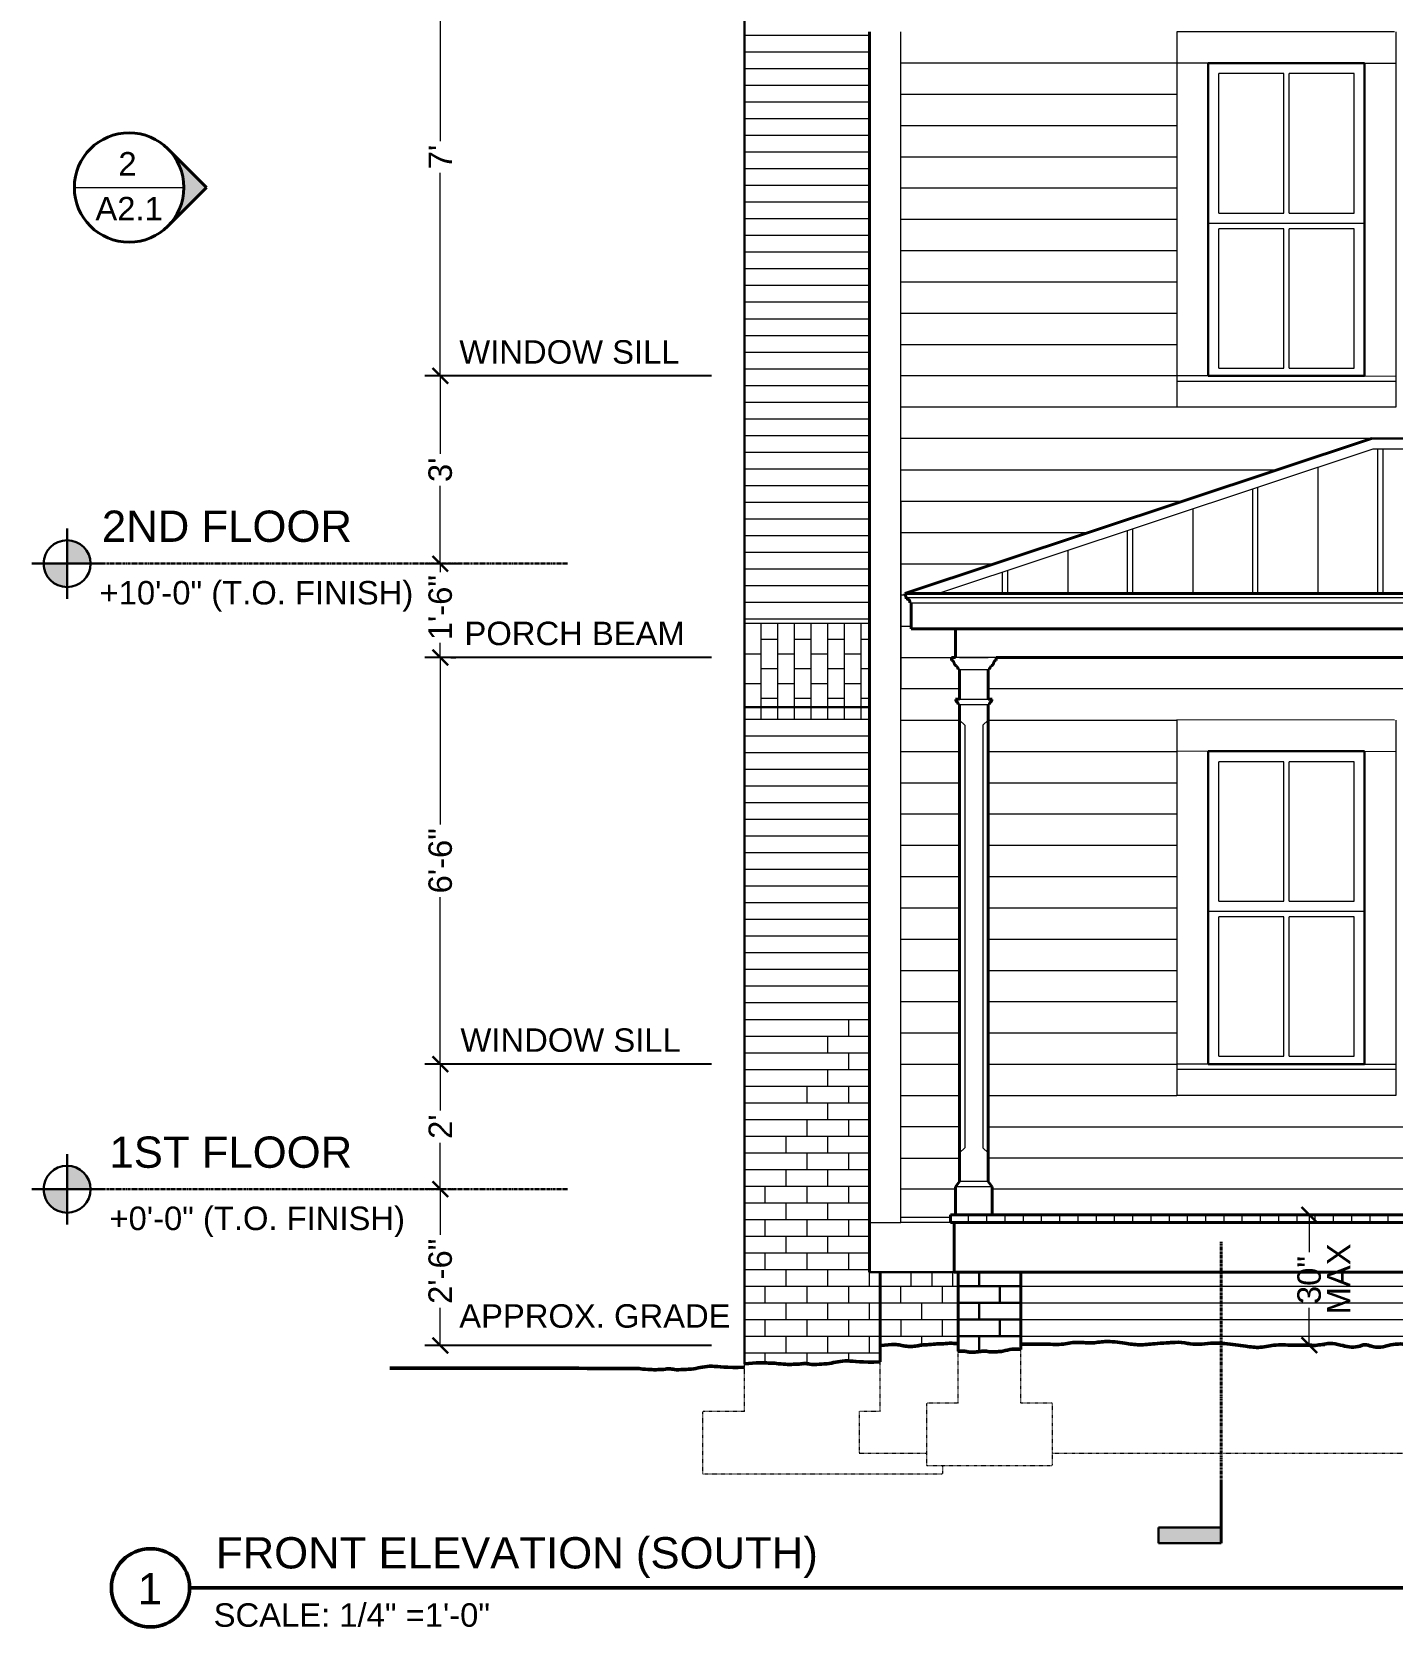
# Model space of a CAD drawing. Header units: inches. Extents: x -4969 to 16721, y 2489 to 24693.
# Drawn here: x 505.2 to 766.1, y 5338 to 5643.9 of the extents above; entities that cross this region are included whole.
import ezdxf

# ---------------------------------------------------------------- set-up
doc = ezdxf.new("R2010")
doc.units = ezdxf.units.IN
doc.header["$MEASUREMENT"] = 0
doc.linetypes.add('CENTER', pattern=[2, 1.25, -0.25, 0.25, -0.25])
doc.linetypes.add('DASHED2', pattern=[0.375, 0.25, -0.125])
doc.layers.get('0').update_dxf_attribs({"lineweight": 5})
for name, color, linetype, lineweight in [('1', 1, 'Continuous', 9), ('2', 6, 'Continuous', 20), ('3', 3, 'Continuous', 30), ('4', 2, 'Continuous', 40), ('5', 4, 'Continuous', 50), ('A-DIMSx', 7, 'Continuous', 9), ('A-LINK', 7, 'Continuous', 40), ('A-TEXTx', 7, 'Continuous', 20), ('TB-11x17', 7, 'Continuous', 100)]:
    doc.layers.add(name, color=color, linetype=linetype, lineweight=lineweight)
doc.styles.get("Standard").update_dxf_attribs({"font": 'Arial.ttf'})
doc.dimstyles.get("Standard").update_dxf_attribs({"dimtxt": 3, "dimasz": 2, "dimexe": 0.03125, "dimexo": 0.0625, "dimgap": 0.03125, "dimtad": 0, "dimtoh": 1, "dimdec": 4, "dimlfac": 0.99985, "dimzin": 0, "dimdsep": 46, "dimlunit": 4, "dimtxsty": 'Standard', "dimblk": 'ARCHTICK', "dimblk1": 'ARCHTICK', "dimblk2": 'ARCHTICK', "dimcen": 0.09, "dimclrt": 256, "dimadec": 0, "dimazin": 0, "dimtfac": 1, "dimtdec": 4, "dimtofl": 0, "dimtmove": 0, "dimatfit": 3, "dimfxl": 1, "dimtolj": 1, "dimtzin": 0, "dimarcsym": 0})

# ---------------------------------------------------------------- blocks, each defined once
blk = doc.blocks.new('window elev 3060')
for p, q in [((767, 905.69), (767, 839.69)), ((808.74, 905.67), (767, 905.69)), ((809, 905.67), (809, 840.18)), ((775, 870.93), (775, 897.68)), ((787.5, 897.68), (775, 897.68)), ((787.5, 870.93), (787.5, 897.68)), ((801, 897.68), (788.5, 897.68)), ((788.5, 870.93), (788.5, 897.68)), ((801, 870.93), (801, 897.68)), ((775, 870.93), (787.5, 870.93)), ((788.5, 870.93), (801, 870.93)), ((803, 868.93), (773, 868.93)), ((775, 841.18), (775, 867.93)), ((787.5, 867.93), (775, 867.93)), ((787.5, 841.18), (787.5, 867.93)), ((788.5, 841.18), (788.5, 867.93)), ((801, 867.93), (788.5, 867.93)), ((801, 841.18), (801, 867.93)), ((767, 839.69), (767, 833.67)), ((767, 838.69), (809, 838.69)), ((775, 841.18), (787.5, 841.18)), ((788.5, 841.18), (801, 841.18)), ((809, 840.18), (809, 833.67)), ((809, 833.67), (767, 833.67))]:
    blk.add_line(p, q)
at = {"lineweight": 5, "ltscale": 0.1}
for p, q in [((773, 839.69), (767, 839.69)), ((803, 839.69), (809, 839.67))]:
    blk.add_line(p, q, dxfattribs=at)
at = {"layer": '1', "lineweight": 5, "ltscale": 0.1}
for p, q in [((773, 899.68), (767, 899.67)), ((803, 899.68), (809, 899.67))]:
    blk.add_line(p, q, dxfattribs=at)
at = {"layer": '3'}
for p, q in [((803, 899.68), (773, 899.68)), ((773, 899.68), (773, 839.69)), ((803, 899.68), (803, 839.69)), ((773, 839.69), (803, 839.69))]:
    blk.add_line(p, q, dxfattribs=at)
blk = doc.blocks.new('Point')
at = {"lineweight": 0, "ltscale": 0.1}
h = blk.add_hatch(color=256, dxfattribs=at)
h.dxf.hatch_style = 1
h.paths.add_polyline_path([(-3.2903, 4.1654, 0.414214), (-3.3528, 4.1029), (-3.2903, 4.1029)])
h.paths.add_polyline_path([(-3.2903, 4.1029), (-3.2903, 4.0404, 0.414214), (-3.2278, 4.1029)])
at = {"layer": '3', "ltscale": 0.1}
for q in [(-3.2903, 4.1966), (-3.384, 4.1029), (-3.1965, 4.1029), (-3.2903, 4.0091)]:
    blk.add_line((-3.2903, 4.1029), q, dxfattribs=at)
blk.add_circle((-3.2903, 4.1029), 0.0625, dxfattribs=at)
blk = doc.blocks.new('_ArchTick')
at = {"color": 0, "linetype": 'ByBlock', "lineweight": 0, "const_width": 0.15}
blk.add_lwpolyline([(-0.5, -0.5), (0.5, 0.5)], dxfattribs=at)
blk = doc.blocks.new('*D75')
at = {"layer": 'A-DIMSx', "color": 0, "lineweight": 5, "ltscale": 0.1, "transparency": 16777216}
for p, q in [((583.57, 5421.94), (583.57, 5413.23)), ((583.57, 5391.95), (583.57, 5399.19))]:
    blk.add_line(p, q, dxfattribs=at)
at = {"layer": 'A-DIMSx', "color": 0, "lineweight": -2, "ltscale": 0.1, "transparency": 16777216}
for p, q in [((585.57, 5421.94), (586.57, 5421.94)), ((635.57, 5391.95), (580.57, 5391.95))]:
    blk.add_line(p, q, dxfattribs=at)
at = {"layer": 'Defpoints', "color": 0, "ltscale": 0.1, "transparency": 16777216}
for p in [(583.57, 5421.94), (583.57, 5391.95), (637.57, 5391.95)]:
    blk.add_point(p, dxfattribs=at)
at = {"layer": 'A-DIMSx', "color": 0, "lineweight": 5, "ltscale": 0.1, "transparency": 16777216, "xscale": 3, "yscale": 3, "zscale": 3}
for p, rotation in [((583.57, 5421.94), 90), ((583.57, 5391.95), 270)]:
    blk.add_blockref('_ArchTick', p, dxfattribs=dict(at, rotation=rotation))
at = {"layer": 'A-DIMSx', "ltscale": 0.1, "transparency": 16777216, "insert": (583.57, 5406.21), "char_height": 4.5, "attachment_point": 5, "rotation": 90}
blk.add_mtext('\\A1;2\'-6"', dxfattribs=at)
blk = doc.blocks.new('*D76')
at = {"layer": 'A-DIMSx', "color": 0, "lineweight": -2, "ltscale": 0.1, "transparency": 16777216}
for p, q in [((586.61, 5445.95), (580.57, 5445.95)), ((583.84, 5421.94), (580.57, 5421.94))]:
    blk.add_line(p, q, dxfattribs=at)
at = {"layer": 'A-DIMSx', "color": 0, "lineweight": 5, "ltscale": 0.1, "transparency": 16777216}
for p, q in [((583.57, 5445.95), (583.57, 5437.06)), ((583.57, 5421.94), (583.57, 5430.84))]:
    blk.add_line(p, q, dxfattribs=at)
at = {"layer": 'Defpoints', "color": 0, "ltscale": 0.1, "transparency": 16777216}
for p in [(583.57, 5445.95), (588.61, 5445.95), (585.84, 5421.94)]:
    blk.add_point(p, dxfattribs=at)
at = {"layer": 'A-DIMSx', "color": 0, "lineweight": 5, "ltscale": 0.1, "transparency": 16777216, "xscale": 3, "yscale": 3, "zscale": 3}
for p, rotation in [((583.57, 5445.95), 90), ((583.57, 5421.94), 270)]:
    blk.add_blockref('_ArchTick', p, dxfattribs=dict(at, rotation=rotation))
at = {"layer": 'A-DIMSx', "ltscale": 0.1, "transparency": 16777216, "insert": (583.57, 5433.95), "char_height": 4.5, "attachment_point": 5, "rotation": 90}
blk.add_mtext("\\A1;2'", dxfattribs=at)
blk = doc.blocks.new('*D77')
at = {"layer": 'A-DIMSx', "color": 0, "lineweight": -2, "ltscale": 0.1, "transparency": 16777216}
for p, q in [((635.57, 5523.95), (580.57, 5523.95)), ((635.57, 5445.95), (580.57, 5445.95))]:
    blk.add_line(p, q, dxfattribs=at)
at = {"layer": 'A-DIMSx', "color": 0, "lineweight": 5, "ltscale": 0.1, "transparency": 16777216}
for p, q in [((583.57, 5523.95), (583.57, 5491.94)), ((583.57, 5445.95), (583.57, 5477.96))]:
    blk.add_line(p, q, dxfattribs=at)
at = {"layer": 'Defpoints', "color": 0, "ltscale": 0.1, "transparency": 16777216}
for p in [(583.57, 5523.95), (637.57, 5523.95), (637.57, 5445.95)]:
    blk.add_point(p, dxfattribs=at)
at = {"layer": 'A-DIMSx', "color": 0, "lineweight": 5, "ltscale": 0.1, "transparency": 16777216, "xscale": 3, "yscale": 3, "zscale": 3}
for p, rotation in [((583.57, 5523.95), 90), ((583.57, 5445.95), 270)]:
    blk.add_blockref('_ArchTick', p, dxfattribs=dict(at, rotation=rotation))
at = {"layer": 'A-DIMSx', "ltscale": 0.1, "transparency": 16777216, "insert": (583.57, 5484.95), "char_height": 4.5, "attachment_point": 5, "rotation": 90}
blk.add_mtext('\\A1;6\'-6"', dxfattribs=at)
blk = doc.blocks.new('*D78')
at = {"layer": 'A-DIMSx', "color": 0, "lineweight": -2, "ltscale": 0.1, "transparency": 16777216}
for p, q in [((633.57, 5577.95), (580.57, 5577.95)), ((582.36, 5541.94), (580.57, 5541.94))]:
    blk.add_line(p, q, dxfattribs=at)
at = {"layer": 'A-DIMSx', "color": 0, "lineweight": 5, "ltscale": 0.1, "transparency": 16777216}
for p, q in [((583.57, 5577.95), (583.57, 5563.02)), ((583.57, 5541.94), (583.57, 5556.88))]:
    blk.add_line(p, q, dxfattribs=at)
at = {"layer": 'Defpoints', "color": 0, "ltscale": 0.1, "transparency": 16777216}
for p in [(583.57, 5577.95), (635.57, 5577.95), (584.36, 5541.94)]:
    blk.add_point(p, dxfattribs=at)
at = {"layer": 'A-DIMSx', "color": 0, "lineweight": 5, "ltscale": 0.1, "transparency": 16777216, "xscale": 3, "yscale": 3, "zscale": 3}
for p, rotation in [((583.57, 5577.95), 90), ((583.57, 5541.94), 270)]:
    blk.add_blockref('_ArchTick', p, dxfattribs=dict(at, rotation=rotation))
at = {"layer": 'A-DIMSx', "ltscale": 0.1, "transparency": 16777216, "insert": (583.57, 5559.95), "char_height": 4.5, "attachment_point": 5, "rotation": 90}
blk.add_mtext("\\A1;3'", dxfattribs=at)
blk = doc.blocks.new('*D79')
at = {"layer": 'A-DIMSx', "color": 0, "lineweight": -2, "ltscale": 0.1, "transparency": 16777216}
for p, q in [((605.98, 5661.94), (580.57, 5661.94)), ((635.57, 5577.95), (580.57, 5577.95))]:
    blk.add_line(p, q, dxfattribs=at)
at = {"layer": 'A-DIMSx', "color": 0, "lineweight": 5, "ltscale": 0.1, "transparency": 16777216}
for p, q in [((583.57, 5661.94), (583.57, 5623)), ((583.57, 5577.95), (583.57, 5616.89))]:
    blk.add_line(p, q, dxfattribs=at)
at = {"layer": 'Defpoints', "color": 0, "ltscale": 0.1, "transparency": 16777216}
for p in [(583.57, 5661.94), (607.98, 5661.94), (637.57, 5577.95)]:
    blk.add_point(p, dxfattribs=at)
at = {"layer": 'A-DIMSx', "color": 0, "lineweight": 5, "ltscale": 0.1, "transparency": 16777216, "xscale": 3, "yscale": 3, "zscale": 3}
for p, rotation in [((583.57, 5661.94), 90), ((583.57, 5577.95), 270)]:
    blk.add_blockref('_ArchTick', p, dxfattribs=dict(at, rotation=rotation))
at = {"layer": 'A-DIMSx', "ltscale": 0.1, "transparency": 16777216, "insert": (583.57, 5619.95), "char_height": 4.5, "attachment_point": 5, "rotation": 90}
blk.add_mtext("\\A1;7'", dxfattribs=at)
blk = doc.blocks.new('Elevation Callout - 1')
at = {"layer": 'A-LINK', "ltscale": 0.1}
blk.add_hatch(color=152, dxfattribs=at).paths.add_polyline_path([(2031.59, 7377.65), (2039.01, 7370.23), (2046.43, 7377.65, -0.198912), (2039.01, 7374.58, -0.198912)])
at = {"layer": 'A-LINK', "color": 152, "ltscale": 0.1}
for q in [(2031.59, 7377.65), (2046.43, 7377.65)]:
    blk.add_line((2039.01, 7370.23), q, dxfattribs=at)
blk.add_circle((2039.01, 7385.08), 10.5, dxfattribs=at)
blk = doc.blocks.new('Section Tail 1a')
at = {"layer": 'A-LINK', "lineweight": 5, "ltscale": 0.1}
blk.add_hatch(color=152, dxfattribs=at).paths.add_polyline_path([(5.4248, 3.0938), (5.4248, 3.1563), (5.1748, 3.1563), (5.1748, 3.0938)])
at = {"layer": 'A-LINK', "color": 152, "linetype": 'Continuous', "lineweight": 30, "ltscale": 0.1}
for p, q in [((5.4248, 3.1563), (5.1748, 3.1563)), ((5.1748, 3.0938), (5.1748, 3.1563)), ((5.4248, 3.0938), (5.1748, 3.0938))]:
    blk.add_line(p, q, dxfattribs=at)
at = {"layer": 'A-LINK', "color": 152, "linetype": 'Continuous', "ltscale": 0.1}
blk.add_line((5.4248, 2.9063), (5.4248, 3.1563), dxfattribs=at)
blk = doc.blocks.new('*D179')
at = {"layer": 'A-DIMSx', "color": 0, "lineweight": -2, "ltscale": 0.1, "transparency": 16777216}
for p, q in [((587.51, 5541.94), (580.57, 5541.94)), ((585.57, 5523.94), (586.57, 5523.94))]:
    blk.add_line(p, q, dxfattribs=at)
at = {"layer": 'A-DIMSx', "color": 0, "lineweight": 5, "ltscale": 0.1, "transparency": 16777216}
for p, q in [((583.57, 5541.94), (583.57, 5540.28)), ((583.57, 5523.94), (583.57, 5526.74))]:
    blk.add_line(p, q, dxfattribs=at)
at = {"layer": 'Defpoints', "color": 0, "ltscale": 0.1, "transparency": 16777216}
for p in [(589.51, 5541.94), (583.57, 5523.94), (583.57, 5523.94)]:
    blk.add_point(p, dxfattribs=at)
at = {"layer": 'A-DIMSx', "color": 0, "lineweight": 5, "ltscale": 0.1, "transparency": 16777216, "xscale": 3, "yscale": 3, "zscale": 3}
for p, rotation in [((583.57, 5541.94), 90), ((583.57, 5523.94), 270)]:
    blk.add_blockref('_ArchTick', p, dxfattribs=dict(at, rotation=rotation))
at = {"layer": 'A-DIMSx', "ltscale": 0.1, "transparency": 16777216, "insert": (583.57, 5533.51), "char_height": 4.5, "attachment_point": 5, "rotation": 90}
blk.add_mtext('\\A1;1\'-6"', dxfattribs=at)
blk = doc.blocks.new('Column 01 elev')
at = {"layer": '1', "ltscale": 0.25}
for p, q in [((2204.05, 5527.66), (2198.55, 5527.66)), ((2204.05, 5521.94), (2198.55, 5521.94)), ((2204.05, 5520.94), (2198.55, 5520.94)), ((2199.55, 5516.94), (2199.55, 5435.91)), ((2203.05, 5516.94), (2203.05, 5435.91)), ((2199.55, 5435.91), (2198.55, 5434.91)), ((2203.05, 5435.91), (2204.05, 5434.91)), ((2197.8, 5428.41), (2204.8, 5428.41)), ((2198.55, 5429.41), (2204.05, 5429.41))]:
    blk.add_line(p, q, dxfattribs=at)
at = {"layer": '1', "lineweight": 5, "ltscale": 0.25}
for p, q in [((2199.55, 5516.94), (2198.55, 5517.94)), ((2204.05, 5517.94), (2203.05, 5516.94))]:
    blk.add_line(p, q, dxfattribs=at)
at = {"layer": '3', "lineweight": 5, "ltscale": 0.1}
blk.add_line((2197.01, 5529.94), (2205.59, 5529.94), dxfattribs=at)
at = {"layer": '4'}
for p, q in [((2197.01, 5529.37), (2197.01, 5529.94)), ((2205.59, 5529.37), (2205.59, 5529.94)), ((2197.95, 5528.16), (2197.95, 5528.42)), ((2198.55, 5527.66), (2198.31, 5527.66)), ((2198.55, 5527.66), (2198.55, 5521.94)), ((2204.05, 5527.66), (2204.05, 5521.94)), ((2204.05, 5527.66), (2204.29, 5527.66)), ((2204.65, 5528.16), (2204.65, 5528.42)), ((2198.55, 5520.94), (2198.55, 5429.41)), ((2204.05, 5520.94), (2204.05, 5429.41)), ((2197.8, 5428.41), (2198.55, 5429.41)), ((2197.8, 5428.41), (2197.8, 5422.91)), ((2204.05, 5429.41), (2204.8, 5428.41)), ((2204.8, 5428.41), (2204.8, 5422.91))]:
    blk.add_line(p, q, dxfattribs=at)
at = {"layer": '4', "ltscale": 0.25}
for p, q in [((2198.55, 5521.94), (2197.8, 5521.94)), ((2198.3, 5520.94), (2198.55, 5520.94)), ((2204.05, 5521.94), (2204.8, 5521.94)), ((2204.3, 5520.94), (2204.05, 5520.94))]:
    blk.add_line(p, q, dxfattribs=at)
for centre, start, end in [((2198.41, 5521.93), 179.1702, 233.9599), ((2197.69, 5520.95), 359.1702, 53.9599), ((2204.91, 5520.95), 126.0401, 180.8298), ((2204.19, 5521.93), 306.0401, 0.8298)]:
    blk.add_arc(centre, 0.607, start, end, dxfattribs=at)
at = {"layer": '4'}
for points, knots in [([(2197.95, 5528.42), (2197.87, 5528.43), (2197.8, 5528.44), (2197.7, 5528.48), (2197.63, 5528.57), (2197.58, 5528.68), (2197.54, 5528.78), (2197.51, 5528.89), (2197.47, 5529), (2197.43, 5529.11), (2197.38, 5529.21), (2197.31, 5529.29), (2197.23, 5529.34), (2197.14, 5529.37), (2197.07, 5529.37), (2197.01, 5529.37)], [0.0155755, 0.0155755, 0.0155755, 0.0155755, 0.0913028, 0.1674337, 0.240804, 0.3221473, 0.4016041, 0.479934, 0.5587836, 0.63986, 0.7243935, 0.7885425, 0.8553172, 0.923465, 0.9867831, 0.9867831, 0.9867831, 0.9867831]), ([(2204.65, 5528.42), (2204.72, 5528.43), (2204.8, 5528.44), (2204.9, 5528.48), (2204.97, 5528.57), (2205.02, 5528.68), (2205.06, 5528.78), (2205.09, 5528.89), (2205.13, 5529), (2205.17, 5529.11), (2205.22, 5529.21), (2205.29, 5529.29), (2205.37, 5529.34), (2205.46, 5529.37), (2205.52, 5529.37), (2205.59, 5529.37)], [0.0155755, 0.0155755, 0.0155755, 0.0155755, 0.0913028, 0.1674337, 0.240804, 0.3221473, 0.4016041, 0.479934, 0.5587836, 0.63986, 0.7243935, 0.7885425, 0.8553172, 0.923465, 0.9867831, 0.9867831, 0.9867831, 0.9867831]), ([(2198.31, 5527.66), (2198.3, 5527.72), (2198.29, 5527.79), (2198.25, 5527.88), (2198.21, 5527.96), (2198.16, 5528.03), (2198.07, 5528.1), (2198, 5528.14), (2197.95, 5528.16)], [0.002479, 0.002479, 0.002479, 0.002479, 0.1892867, 0.3469333, 0.4813355, 0.6000559, 0.7825047, 0.9879342, 0.9879342, 0.9879342, 0.9879342]), ([(2204.29, 5527.66), (2204.3, 5527.72), (2204.31, 5527.79), (2204.35, 5527.88), (2204.39, 5527.96), (2204.44, 5528.03), (2204.53, 5528.1), (2204.6, 5528.14), (2204.65, 5528.16)], [0.002479, 0.002479, 0.002479, 0.002479, 0.1892867, 0.3469333, 0.4813355, 0.6000559, 0.7825047, 0.9879342, 0.9879342, 0.9879342, 0.9879342])]:
    blk.add_open_spline(points, degree=3, knots=knots, dxfattribs=at)
blk = doc.blocks.new('*D253')
at = {"layer": 'A-DIMSx', "color": 0, "lineweight": -2, "ltscale": 0.1, "transparency": 16777216}
for p, q in [((747.41, 5417.04), (753.25, 5417.04)), ((750.38, 5392.03), (753.25, 5392.03))]:
    blk.add_line(p, q, dxfattribs=at)
at = {"layer": 'A-DIMSx', "color": 0, "lineweight": 5, "ltscale": 0.1, "transparency": 16777216}
for p, q in [((750.25, 5417.04), (750.25, 5409.86)), ((750.25, 5392.03), (750.25, 5399.2))]:
    blk.add_line(p, q, dxfattribs=at)
at = {"layer": 'Defpoints', "color": 0, "ltscale": 0.1, "transparency": 16777216}
for p in [(745.41, 5417.04), (750.25, 5417.04), (748.38, 5392.03)]:
    blk.add_point(p, dxfattribs=at)
at = {"layer": 'A-DIMSx', "color": 0, "lineweight": 5, "ltscale": 0.1, "transparency": 16777216, "xscale": 3, "yscale": 3, "zscale": 3}
for p, rotation in [((750.25, 5417.04), 90), ((750.25, 5392.03), 270)]:
    blk.add_blockref('_ArchTick', p, dxfattribs=dict(at, rotation=rotation))
at = {"layer": 'A-DIMSx', "ltscale": 0.1, "transparency": 16777216, "insert": (750.25, 5404.53), "char_height": 4.5, "attachment_point": 5, "rotation": 90}
blk.add_mtext('\\A1;30" ', dxfattribs=at)

msp = doc.modelspace()

# ---------------------------------------------------------------- linework, layer by layer
at = {"layer": '1'}
for p, q in [((641.9138383, 5643.335623), (665.9138383, 5643.335623)), ((641.9138383, 5640.135623), (665.9138383, 5640.135623)), ((641.9138383, 5636.935623), (665.9138383, 5636.935623)), ((641.9138383, 5633.735623), (665.9138383, 5633.735623)), ((641.9138383, 5630.535623), (665.9138383, 5630.535623)), ((641.9138383, 5627.335623), (665.9138383, 5627.335623)), ((641.9138383, 5624.135623), (665.9138383, 5624.135623)), ((641.9138383, 5620.935623), (665.9138383, 5620.935623)), ((641.9138383, 5617.735623), (665.9138383, 5617.735623)), ((641.9138383, 5614.535623), (665.9138383, 5614.535623)), ((641.9138383, 5611.335623), (665.9138383, 5611.335623)), ((641.9138383, 5608.135623), (665.9138383, 5608.135623)), ((641.9138383, 5604.935623), (665.9138383, 5604.935623)), ((641.9138383, 5601.735623), (665.9138383, 5601.735623)), ((641.9138383, 5598.535623), (665.9138383, 5598.535623)), ((641.9138383, 5595.335623), (665.9138383, 5595.335623)), ((641.9138383, 5592.135623), (665.9138383, 5592.135623)), ((641.9138383, 5588.935623), (665.9138383, 5588.935623)), ((641.9138383, 5585.735623), (665.9138383, 5585.735623)), ((641.9138383, 5582.535623), (665.9138383, 5582.535623)), ((641.9138383, 5579.335623), (665.9138383, 5579.335623)), ((641.9138383, 5576.135623), (665.9138383, 5576.135623)), ((641.9138383, 5572.935623), (665.9138383, 5572.935623)), ((641.9138383, 5569.735623), (665.9138383, 5569.735623)), ((641.9138383, 5566.535623), (665.9138383, 5566.535623)), ((641.9138383, 5563.335623), (665.9138383, 5563.335623)), ((641.9138383, 5560.135623), (665.9138383, 5560.135623)), ((641.9138383, 5556.935623), (665.9138383, 5556.935623)), ((641.9138383, 5553.735623), (665.9138383, 5553.735623)), ((641.9138383, 5550.535623), (665.9138383, 5550.535623)), ((641.9138383, 5547.335623), (665.9138383, 5547.335623)), ((641.9138383, 5544.135623), (665.9138383, 5544.135623)), ((641.9138383, 5540.935623), (665.9138383, 5540.935623)), ((641.9138383, 5537.735623), (665.9138383, 5537.735623)), ((641.9138383, 5534.535623), (665.9138383, 5534.535623)), ((673.913839, 5534.4522897), (1142.9138383, 5534.4522897)), ((641.9138383, 5531.335623), (665.9138383, 5531.335623)), ((645.1138383, 5512.135623), (645.1138383, 5530.4416121)), ((648.3138383, 5512.135623), (648.3138383, 5530.4416121)), ((651.5138383, 5512.135623), (651.5138383, 5530.4416121)), ((654.7138383, 5512.135623), (654.7138383, 5530.4416121)), ((657.9138383, 5512.135623), (657.9138383, 5530.4416121)), ((661.1138383, 5512.135623), (661.1138383, 5530.4416121)), ((664.3138383, 5512.135623), (664.3138383, 5530.4416121)), ((641.9138383, 5512.135623), (665.9138383, 5512.135623)), ((641.9138383, 5508.935623), (665.9138383, 5508.935623)), ((641.9138383, 5505.735623), (665.9138383, 5505.735623)), ((641.9138383, 5502.535623), (665.9138383, 5502.535623)), ((641.9138383, 5499.335623), (665.9138383, 5499.335623)), ((641.9138383, 5496.135623), (665.9138383, 5496.135623)), ((641.9138383, 5492.935623), (665.9138383, 5492.935623)), ((641.9138383, 5489.735623), (665.9138383, 5489.735623)), ((641.9138383, 5486.535623), (665.9138383, 5486.535623)), ((641.9138383, 5483.335623), (665.9138383, 5483.335623)), ((641.9138383, 5480.135623), (665.9138383, 5480.135623)), ((641.9138383, 5476.935623), (665.9138383, 5476.935623)), ((641.9138383, 5473.735623), (665.9138383, 5473.735623)), ((641.9138383, 5470.535623), (665.9138383, 5470.535623)), ((641.9138383, 5467.335623), (665.9138383, 5467.335623)), ((641.9138383, 5464.135623), (665.9138383, 5464.135623)), ((641.9138383, 5460.935623), (665.9138383, 5460.935623)), ((641.9138383, 5457.735623), (665.9138383, 5457.735623)), ((641.9138383, 5454.535623), (665.9138383, 5454.535623)), ((661.9138383, 5451.335623), (661.9138383, 5454.535623)), ((641.9138383, 5451.335623), (665.9138383, 5451.335623)), ((657.9138383, 5448.135623), (657.9138383, 5451.335623)), ((641.9138383, 5448.135623), (665.9138383, 5448.135623)), ((661.9138383, 5444.935623), (661.9138383, 5448.135623)), ((641.9138383, 5444.935623), (665.9138383, 5444.935623)), ((657.9138383, 5441.735623), (657.9138383, 5444.935623)), ((641.9138383, 5441.735623), (665.9138383, 5441.735623)), ((653.9138383, 5438.535623), (653.9138383, 5441.735623)), ((661.9138383, 5438.535623), (661.9138383, 5441.735623)), ((641.9138383, 5438.535623), (665.9138383, 5438.535623)), ((657.9138383, 5435.335623), (657.9138383, 5438.535623)), ((641.9138383, 5435.335623), (665.9138383, 5435.335623)), ((653.9138383, 5432.135623), (653.9138383, 5435.335623)), ((661.9138383, 5432.135623), (661.9138383, 5435.335623)), ((641.9138383, 5432.135623), (665.9138383, 5432.135623)), ((649.9138383, 5428.935623), (649.9138383, 5432.135623)), ((657.9138383, 5428.935623), (657.9138383, 5432.135623)), ((641.9138383, 5428.935623), (665.9138383, 5428.935623)), ((653.9138383, 5425.735623), (653.9138383, 5428.935623)), ((661.9138383, 5425.735623), (661.9138383, 5428.935623)), ((641.9138383, 5425.735623), (665.9138383, 5425.735623)), ((649.9138383, 5422.535623), (649.9138383, 5425.735623)), ((657.9138383, 5422.535623), (657.9138383, 5425.735623)), ((641.9138383, 5422.535623), (665.9138383, 5422.535623)), ((645.9138383, 5419.335623), (645.9138383, 5422.535623)), ((653.9138383, 5419.335623), (653.9138383, 5422.535623)), ((661.9138383, 5419.335623), (661.9138383, 5422.535623)), ((641.9138383, 5419.335623), (665.9138383, 5419.335623)), ((649.9138383, 5416.135623), (649.9138383, 5419.335623)), ((657.9138383, 5416.135623), (657.9138383, 5419.335623)), ((641.9138383, 5416.135623), (665.9138383, 5416.135623)), ((645.9138383, 5412.935623), (645.9138383, 5416.135623)), ((653.9138383, 5412.935623), (653.9138383, 5416.135623)), ((661.9138383, 5412.935623), (661.9138383, 5416.135623)), ((641.9138383, 5412.935623), (665.9138383, 5412.935623)), ((649.9138383, 5409.735623), (649.9138383, 5412.935623)), ((657.9138383, 5409.735623), (657.9138383, 5412.935623)), ((665.9138383, 5415.535623), (671.9138383, 5415.535623)), ((641.9138383, 5409.735623), (665.9138383, 5409.735623)), ((645.9138383, 5406.535623), (645.9138383, 5409.735623)), ((653.9138383, 5406.535623), (653.9138383, 5409.735623)), ((661.9138383, 5406.535623), (661.9138383, 5409.735623)), ((641.9138383, 5406.535623), (665.9138383, 5406.535623)), ((649.9138383, 5403.335623), (649.9138383, 5406.535623)), ((657.9138383, 5403.335623), (657.9138383, 5406.535623)), ((665.9138383, 5403.335623), (665.9138383, 5406.035623)), ((641.9138383, 5403.335623), (667.9138383, 5403.335623)), ((645.9138383, 5400.135623), (645.9138383, 5403.335623)), ((653.9138383, 5400.135623), (653.9138383, 5403.335623)), ((661.9138383, 5400.135623), (661.9138383, 5403.335623)), ((694.9138383, 5403.335623), (795.9138383, 5403.335623)), ((641.9138383, 5400.135623), (667.9138383, 5400.135623)), ((649.9138383, 5396.935623), (649.9138383, 5400.135623)), ((657.9138383, 5396.935623), (657.9138383, 5400.135623)), ((665.9138383, 5396.935623), (665.9138383, 5400.135623)), ((694.9138383, 5400.135623), (795.9138383, 5400.135623)), ((641.9138383, 5396.935623), (667.9138383, 5396.935623)), ((645.9138383, 5393.735623), (645.9138383, 5396.935623)), ((653.9138383, 5393.735623), (653.9138383, 5396.935623)), ((661.9138383, 5393.735623), (661.9138383, 5396.935623)), ((694.9138383, 5396.935623), (795.9138383, 5396.935623)), ((641.9138383, 5393.735623), (667.9138383, 5393.735623)), ((649.9138383, 5390.535623), (649.9138383, 5393.735623)), ((657.9138383, 5390.535623), (657.9138383, 5393.735623)), ((665.9138383, 5390.535623), (665.9138383, 5393.735623)), ((694.9138383, 5393.735623), (795.9138383, 5393.735623)), ((641.9138383, 5390.535623), (667.9138383, 5390.535623)), ((641.9138383, 5387.8141475), (641.9138383, 5388.4712904)), ((645.9138383, 5388.6321659), (645.9138383, 5390.535623)), ((653.9138383, 5388.4909235), (653.9138383, 5390.535623)), ((661.9138383, 5389.0103928), (661.9138383, 5390.535623))]:
    msp.add_line(p, q, dxfattribs=at)
at = {"layer": '1', "ltscale": 0.25}
for p, q in [((648.3138383, 5527.3947804), (645.1138383, 5527.3947804)), ((654.7138383, 5527.3947804), (651.5138383, 5527.3947804)), ((661.1138383, 5527.3947804), (657.9138383, 5527.3947804)), ((665.9138383, 5527.3947804), (664.3138383, 5527.3947804)), ((645.1138383, 5524.5663533), (641.9138383, 5524.5663533)), ((651.5138383, 5524.5663533), (648.3138383, 5524.5663533)), ((657.9138383, 5524.5663533), (654.7138383, 5524.5663533)), ((664.3138383, 5524.5663533), (661.1138383, 5524.5663533)), ((648.3138383, 5521.7379262), (645.1138383, 5521.7379262)), ((654.7138383, 5521.7379262), (651.5138383, 5521.7379262)), ((661.1138383, 5521.7379262), (657.9138383, 5521.7379262)), ((665.9138383, 5521.7379262), (664.3138383, 5521.7379262)), ((645.1138383, 5518.909499), (641.9138383, 5518.909499)), ((651.5138383, 5518.909499), (648.3138383, 5518.909499)), ((657.9138383, 5518.909499), (654.7138383, 5518.909499)), ((664.3138383, 5518.909499), (661.1138383, 5518.909499)), ((648.3138383, 5516.0810719), (645.1138383, 5516.0810719)), ((654.7138383, 5516.0810719), (651.5138383, 5516.0810719)), ((661.1138383, 5516.0810719), (657.9138383, 5516.0810719)), ((665.9138383, 5516.0810719), (664.3138383, 5516.0810719))]:
    msp.add_line(p, q, dxfattribs=at)
at = {"layer": '1', "linetype": 'DASHED2', "ltscale": 0.25}
for p, q in [((667.9138383, 5379.335623), (667.9138383, 5388.835623)), ((682.9138383, 5380.935623), (682.9138383, 5390.8577988)), ((694.9138383, 5380.935623), (694.9138383, 5391.2221314)), ((641.9138383, 5379.335623), (641.9138383, 5387.8141475)), ((633.9138383, 5367.335623), (633.9138383, 5379.335623)), ((641.9138383, 5379.335623), (633.9138383, 5379.335623)), ((663.9138383, 5379.335623), (663.9138383, 5371.335623)), ((667.9138383, 5379.335623), (663.9138383, 5379.335623)), ((676.9138383, 5368.935623), (676.9138383, 5380.935623)), ((682.9138383, 5380.935623), (676.9138383, 5380.935623)), ((700.9138383, 5380.935623), (694.9138383, 5380.935623)), ((700.9138383, 5380.935623), (700.9138383, 5368.935623)), ((663.9138383, 5371.335623), (676.9138383, 5371.335623)), ((700.9138383, 5371.335623), (789.9138383, 5371.335623)), ((633.9138383, 5367.335623), (679.9138383, 5367.335623)), ((676.9138383, 5368.935623), (700.9138383, 5368.935623)), ((679.9138383, 5368.935623), (679.9138383, 5367.335623))]:
    msp.add_line(p, q, dxfattribs=at)
at = {"layer": '2'}
for p, q in [((671.9138383, 5415.535623), (671.9138383, 5643.9416121)), ((724.952954, 5637.9416121), (671.9138383, 5637.9416121)), ((724.952954, 5631.9416121), (671.9138383, 5631.9416121)), ((724.952954, 5625.9416121), (671.9138383, 5625.9416121)), ((724.952954, 5619.9416121), (671.9138383, 5619.9416121)), ((724.952954, 5613.9416121), (671.9138383, 5613.9416121)), ((724.952954, 5607.9416121), (671.9138383, 5607.9416121)), ((724.952954, 5601.9416121), (671.9138383, 5601.9416121)), ((724.952954, 5595.9416121), (671.9138383, 5595.9416121)), ((724.952954, 5589.9416121), (671.9138383, 5589.9416121)), ((724.952954, 5583.9416121), (671.9138383, 5583.9416121)), ((724.952954, 5577.9416121), (671.9138383, 5577.9416121)), ((724.952954, 5571.9416121), (671.9138383, 5571.9416121)), ((762.2087471, 5565.9416121), (671.9138383, 5565.9416121)), ((679.0101091, 5536.2022897), (762.5321811, 5563.9416121)), ((762.5321811, 5563.9416121), (1054.2954962, 5563.9416121)), ((763.4138603, 5536.2022897), (763.4138603, 5563.9416121)), ((764.4138603, 5536.1243628), (764.41384, 5563.9416121)), ((671.9139112, 5559.9312045), (744.1116324, 5559.9312045)), ((751.9138603, 5560.415059), (751.9138603, 5536.1243628)), ((671.9139112, 5553.9312135), (671.9139112, 5517.9416121)), ((671.9139112, 5553.9312045), (726.0458548, 5553.9312045)), ((739.4138603, 5536.2022897), (739.4138603, 5556.2635632)), ((740.4138603, 5536.2022897), (740.4138603, 5556.5956828)), ((727.9138603, 5552.444187), (727.9138603, 5536.1243628)), ((671.9139112, 5547.9312045), (707.9800771, 5547.9312045)), ((715.4138603, 5536.2022897), (715.4138603, 5548.2926912)), ((716.4138603, 5536.2022897), (716.4138603, 5548.6248109)), ((703.9138603, 5544.4733151), (703.9138603, 5536.1243628)), ((671.9139112, 5541.9312045), (689.9142994, 5541.9312045)), ((691.4138603, 5536.2022897), (691.4138603, 5540.3218193)), ((692.4138603, 5536.2022897), (692.4138603, 5540.653939)), ((671.9139112, 5535.9416121), (672.7513254, 5535.9416121)), ((672.913839, 5535.4522897), (1143.9138383, 5535.4522897)), ((671.9139112, 5529.9416121), (673.913839, 5529.9416121)), ((673.913839, 5529.9416121), (673.9138383, 5529.9522897)), ((671.9139112, 5523.9416121), (682.413839, 5523.9416121)), ((683.1638383, 5517.9312045), (671.9139112, 5517.9312045)), ((799.1638383, 5517.9312045), (688.6638383, 5517.9312045)), ((671.9139112, 5511.9312045), (683.1638383, 5511.9312045)), ((688.6638383, 5511.9416121), (724.874731, 5511.9416121)), ((671.9139112, 5505.9416121), (683.1638383, 5505.9416121)), ((688.6638383, 5505.9416121), (724.874731, 5505.9416121)), ((671.9139112, 5499.9312045), (683.1638383, 5499.9312045)), ((688.6638383, 5499.9312045), (724.8747356, 5499.9312045)), ((671.9139112, 5493.9416121), (683.1638383, 5493.9416121)), ((688.6638383, 5493.9416121), (724.8747402, 5493.9416121)), ((671.9139112, 5487.9416121), (683.1638383, 5487.9416121)), ((688.6638383, 5487.9416121), (724.8747449, 5487.9416121)), ((671.9139112, 5481.9416121), (683.1638383, 5481.9416121)), ((688.6638383, 5481.9416121), (724.8747495, 5481.9416121)), ((671.9139112, 5475.9312045), (683.1638383, 5475.9312045)), ((688.6638383, 5475.9312045), (724.8747541, 5475.9312045)), ((671.9139112, 5469.9312045), (683.1638383, 5469.9312045)), ((688.6638383, 5469.9312045), (724.8747588, 5469.9312045)), ((671.9139112, 5463.9312045), (683.1638383, 5463.9312045)), ((688.6638383, 5463.9312045), (724.8747634, 5463.9312045)), ((671.9139112, 5457.9416121), (683.1638383, 5457.9416121)), ((688.6638383, 5457.9416121), (724.874768, 5457.9416121)), ((671.9139112, 5451.9416121), (683.1638383, 5451.9416121)), ((688.6638383, 5451.9416121), (724.8747727, 5451.9416121)), ((671.9139112, 5445.9312045), (683.1638383, 5445.9312045)), ((688.6638383, 5445.9312045), (724.8747773, 5445.9312045)), ((671.9139112, 5439.9312135), (683.1638383, 5439.9312135)), ((688.6638383, 5439.9312135), (724.8747819, 5439.9312135)), ((683.1638383, 5433.9416121), (671.9139112, 5433.9416121)), ((688.6638383, 5433.9416121), (799.1638383, 5433.9416121)), ((671.9139112, 5427.9312045), (683.1638383, 5427.9312045)), ((688.6638383, 5427.9416121), (799.1638383, 5427.9416121)), ((682.4138384, 5421.9416121), (671.9139112, 5421.9416121)), ((798.4138382, 5421.9416121), (689.4138384, 5421.9416121)), ((695.1643117, 5421.9364173), (695.1643117, 5421.9416121)), ((681.4138383, 5416.535623), (671.9138383, 5416.535623)), ((684.9138383, 5415.535623), (684.9138383, 5417.035623)), ((688.4138383, 5415.535623), (688.4138383, 5417.035623)), ((691.9138383, 5415.535623), (691.9138383, 5417.035623)), ((695.4138383, 5415.535623), (695.4138383, 5417.035623)), ((698.9138383, 5415.535623), (698.9138383, 5417.035623)), ((702.4138383, 5415.535623), (702.4138383, 5417.035623)), ((705.9138383, 5415.535623), (705.9138383, 5417.035623)), ((709.4138383, 5415.535623), (709.4138383, 5417.035623)), ((712.9138383, 5415.535623), (712.9138383, 5417.035623)), ((716.4138383, 5415.535623), (716.4138383, 5417.035623)), ((719.9138383, 5415.535623), (719.9138383, 5417.035623)), ((723.4138383, 5415.535623), (723.4138383, 5417.035623)), ((726.9138383, 5415.535623), (726.9138383, 5417.035623)), ((730.4138383, 5415.535623), (730.4138383, 5417.035623)), ((733.9138383, 5415.535623), (733.9138383, 5417.035623)), ((737.4138383, 5415.535623), (737.4138383, 5417.035623)), ((740.9138383, 5415.535623), (740.9138383, 5417.035623)), ((744.4138383, 5415.535623), (744.4138383, 5417.035623)), ((747.9138383, 5415.535623), (747.9138383, 5417.035623)), ((751.4138383, 5415.535623), (751.4138383, 5417.035623)), ((754.9138383, 5415.535623), (754.9138383, 5417.035623)), ((758.4138383, 5415.535623), (758.4138383, 5417.035623)), ((761.9138383, 5415.535623), (761.9138383, 5417.035623)), ((765.4138383, 5415.535623), (765.4138383, 5417.035623)), ((681.4138383, 5415.535623), (671.9138383, 5415.535623)), ((673.9138383, 5403.335623), (673.9138383, 5406.035623)), ((677.9138383, 5403.335623), (677.9138383, 5406.035623)), ((681.9138383, 5403.335623), (681.9138383, 5406.035623)), ((667.9138383, 5403.335623), (682.9138383, 5403.335623)), ((671.9138383, 5400.135623), (671.9138383, 5403.335623)), ((679.9138383, 5400.135623), (679.9138383, 5403.335623)), ((667.9138383, 5400.135623), (682.9138383, 5400.135623)), ((675.9138383, 5396.935623), (675.9138383, 5400.135623)), ((667.9138383, 5396.935623), (682.9138383, 5396.935623)), ((671.9138383, 5396.935623), (671.9138383, 5393.735623)), ((679.9138383, 5393.735623), (679.9138383, 5396.935623)), ((667.9138383, 5393.735623), (682.9138383, 5393.735623)), ((675.9138383, 5392.0508205), (675.9138383, 5393.735623))]:
    msp.add_line(p, q, dxfattribs=at)
at = {"layer": '2', "color": 152, "ltscale": 0.1}
msp.add_line((513.3747221, 5614.1004892), (534.3747221, 5614.1004892), dxfattribs=at)
at = {"layer": '2', "ltscale": 0.25}
msp.add_line((665.9138383, 5530.4416121), (641.9138383, 5530.4416121), dxfattribs=at)
at = {"layer": '2', "ltscale": 0.1}
msp.add_line((683.1638383, 5523.9416121), (688.6638383, 5523.9416121), dxfattribs=at)
at = {"layer": '3'}
for p, q in [((641.9138383, 5388.4712904), (641.9138383, 5780.935623)), ((762.2087471, 5565.9416121), (1054.6189302, 5565.9416121)), ((665.9138383, 5406.035623), (682.163839, 5406.035623)), ((686.9138383, 5403.335623), (686.9138383, 5406.035623)), ((694.9138383, 5403.335623), (682.9138383, 5403.335623)), ((690.9138383, 5400.135623), (690.9138383, 5403.335623)), ((682.9138383, 5400.135623), (694.9138383, 5400.135623)), ((686.9138383, 5396.935623), (686.9138383, 5400.135623)), ((694.9138383, 5396.935623), (682.9138383, 5396.935623)), ((690.9138383, 5393.735623), (690.9138383, 5396.935623)), ((682.9138383, 5393.735623), (694.9138383, 5393.735623)), ((686.9138383, 5390.7096548), (686.9138383, 5393.735623))]:
    msp.add_line(p, q, dxfattribs=at)
at = {"layer": '3', "linetype": 'CENTER', "ltscale": 0.25}
for p, q in [((516.4759368, 5541.9416121), (607.9759368, 5541.9416121)), ((516.4759368, 5421.9416121), (607.9759368, 5421.9416121))]:
    msp.add_line(p, q, dxfattribs=at)
at = {"layer": '3', "ltscale": 0.25}
msp.add_line((665.9138383, 5514.4416121), (641.9138383, 5514.4416121), dxfattribs=at)
at = {"layer": '4'}
for p, q in [((665.9138383, 5415.535623), (665.9138383, 5643.9416121)), ((672.6647493, 5536.2022897), (762.2087471, 5565.9416121)), ((672.6647493, 5536.2022897), (1144.162928, 5536.2022897)), ((672.913839, 5535.4522897), (672.6647493, 5536.2022897)), ((672.913839, 5535.4522897), (672.913839, 5535.2022897)), ((673.663839, 5534.4522897), (673.913839, 5534.4522897)), ((673.913839, 5529.4522897), (673.9138383, 5534.4522897)), ((673.913839, 5529.4522897), (673.913839, 5534.4522897)), ((673.913839, 5529.4522897), (682.413839, 5529.4522897)), ((682.413839, 5523.9416121), (682.413839, 5529.4522897)), ((682.413839, 5529.4522897), (1134.4138383, 5529.4522897)), ((681.6236287, 5523.9416121), (682.413839, 5523.9416121)), ((797.6236287, 5523.9416121), (690.2040478, 5523.9416121)), ((681.4138383, 5415.535623), (681.4138383, 5417.035623)), ((681.4138383, 5417.035623), (1135.413839, 5417.035623)), ((665.9138383, 5406.035623), (665.9138383, 5415.535623)), ((681.4138383, 5415.535623), (1135.413839, 5415.535623)), ((682.163839, 5406.035623), (682.163839, 5415.535623)), ((667.9138383, 5388.835623), (667.9138383, 5406.035623)), ((682.163839, 5406.035623), (824.9138383, 5406.035623)), ((682.9138383, 5390.8577988), (682.9138383, 5406.035623)), ((694.9138383, 5391.2221314), (694.9138383, 5406.035623))]:
    msp.add_line(p, q, dxfattribs=at)
msp.add_arc((672.9761363, 5534.514587), 0.6905186, 354.8238451, 95.176156172, dxfattribs=at)
at = {"layer": '5', "ltscale": 0.1}
msp.add_line((535.4417835, 5345.5008975), (1185.7763051, 5345.5008975), dxfattribs=at)
msp.add_circle((527.9731386, 5345.5008975), 7.5, dxfattribs=at)
at = {"layer": '5'}
for points, knots in [([(682.9138383, 5392.3122043), (682.3509794, 5392.3595611), (681.1827235, 5392.4578537), (679.9213487, 5392.253044), (678.7389734, 5392.3121628), (677.6275407, 5392.1466302), (675.892051, 5392.0890994), (674.9048341, 5391.8379038), (673.8870314, 5391.797812), (672.8616733, 5391.7904579), (671.8976795, 5392.0506487), (670.4086292, 5392.2817489), (667.9138383, 5391.9478717)], [0, 0, 0, 0, 1.6783925763, 3.483630322, 4.5769712725, 6.123192334, 7.1486998183, 7.9498657731, 9.1208240406, 10.2097191312, 11.0070223303, 12.0804037826, 12.0804037826, 12.0804037826, 12.0804037826]), ([(795.9138383, 5391.9973954), (795.0292685, 5391.8814556), (793.6097387, 5391.6953991), (791.8219076, 5392.0777246), (790.3399042, 5391.9568411), (789.0101305, 5392.0895214), (787.7710419, 5391.9516765), (786.5862832, 5391.9927552), (785.0525026, 5391.9590391), (783.3247158, 5392.050718), (781.1131928, 5391.7836314), (779.0145086, 5391.777772), (776.8544983, 5392.0754564), (774.6089731, 5392.0786546), (772.1946362, 5391.5965799), (769.1659457, 5392.2350581), (766.4208465, 5392.3948244), (764.0262939, 5391.5020367), (762.3319639, 5391.7285987), (760.9039823, 5392.3300169), (758.9807953, 5391.3476225), (756.6589307, 5392.0026949), (753.9485221, 5392.5457488), (751.8640376, 5391.8985756), (749.9549572, 5392.0701884), (748.2230156, 5392.0587107), (746.1765904, 5392.0291158), (743.6178818, 5392.1924707), (740.9477609, 5391.4174858), (738.3354928, 5391.8210163), (735.3733298, 5392.1776772), (731.8248558, 5392.6728652), (728.5332691, 5391.9732019), (725.9225851, 5392.62867), (724.3788408, 5392.5867062), (722.4609257, 5392.4462043), (720.3810318, 5392.3004203), (717.7140834, 5391.9888508), (714.5446484, 5392.4552476), (711.4430287, 5392.9078647), (708.3656852, 5392.3247633), (706.0642343, 5392.6616096), (704.1760025, 5392.443572), (702.5078091, 5392.1003169), (700.0146207, 5392.258112), (697.4135719, 5392.1924882), (695.5301615, 5392.1982923), (694.9138383, 5392.2001917)], [0, 0, 0, 0, 2.6529194352, 4.2573215922, 5.4164530631, 7.0911371631, 8.2475457001, 9.1424284325, 10.6434907949, 12.8516979582, 14.3147620561, 17.3168867809, 19.114976073, 20.8469711066, 24.0403607494, 26.363871891, 30.0742089263, 32.1103617678, 33.8516042112, 35.1119372476, 36.5297832171, 39.8619674173, 41.9746089412, 44.7750674343, 46.1707600226, 47.6978272911, 49.9710707726, 52.3164807139, 55.3425280243, 58.1293589993, 60.1299455118, 64.3241227489, 68.8188799914, 69.8888235483, 72.3460349694, 73.3979104104, 75.6651746964, 78.606541836, 81.3999059133, 85.2446410438, 87.9213730028, 90.6853426905, 92.1358705792, 93.6049452934, 95.7757124021, 99.5759981715, 101.4244930562, 101.4244930562, 101.4244930562, 101.4244930562]), ([(667.9138383, 5388.835623), (664.4320829, 5388.6881117), (661.3579072, 5389.3384181), (658.6532238, 5388.4978675), (655.8647798, 5388.3677494), (654.6370647, 5388.2989373), (653.5252988, 5388.6125182), (652.5380819, 5388.3613226), (649.0550269, 5388.3212307), (647.8430922, 5388.6110957), (646.7493951, 5388.5740674), (644.1777289, 5388.7293332), (641.9138383, 5388.4712904)], [0, 0, 0, 0, 1.6783925763, 3.483630322, 4.5769712725, 6.123192334, 7.1486998183, 7.9498657731, 9.1208240406, 10.2097191312, 11.0070223303, 12.0804037826, 12.0804037826, 12.0804037826, 12.0804037826]), ([(694.9138383, 5391.2221314), (694.3509794, 5391.2694882), (693.1827235, 5391.3677808), (691.7073832, 5390.8843759), (690.231532, 5390.7542578), (689.0038169, 5390.6854457), (687.892051, 5390.9990266), (686.9048341, 5390.747831), (685.8870314, 5390.7077391), (684.8616733, 5390.700385), (683.8976795, 5390.9605758), (683.2728496, 5390.8977669), (682.9138383, 5390.8577988)], [0, 0, 0, 0, 1.6783925763, 3.483630322, 4.5769712725, 6.123192334, 7.1486998183, 7.9498657731, 9.1208240406, 10.2097191312, 11.0070223303, 12.0804037826, 12.0804037826, 12.0804037826, 12.0804037826]), ([(641.9138383, 5387.8141475), (638.4320829, 5387.6666362), (635.3579072, 5388.3169426), (632.6532238, 5387.476392), (629.8647798, 5387.3462739), (628.6370647, 5387.2774618), (627.5252988, 5387.5910427), (626.5380819, 5387.3398471), (623.0550269, 5387.2997552), (621.8430922, 5387.5896202), (620.8810599, 5387.5570495), (592.4827797, 5387.6551953), (573.8712813, 5387.6068793)], [0, 0, 0, 0, 1.6783925763, 3.483630322, 4.5769712725, 6.123192334, 7.1486998183, 7.9498657731, 9.1208240406, 10.2097191312, 11.0070223303, 11.7241145478, 11.7241145478, 11.7241145478, 11.7241145478])]:
    msp.add_open_spline(points, degree=3, knots=knots, dxfattribs=at)
at = {"layer": 'A-LINK', "color": 152, "linetype": 'CENTER', "ltscale": 0.15}
msp.add_line((733.3595943, 5357.0415996), (733.3595943, 5411.9140147), dxfattribs=at)

# ---------------------------------------------------------------- block references
at = {"color": 152, "ltscale": 0.1, "rotation": 90}
msp.add_blockref('Elevation Callout - 1', (7908.9503055, 3575.0904581), dxfattribs=at)
at = {"ltscale": 0.1, "xscale": -72, "yscale": 72, "zscale": 72}
for p in [(275.0764279, 5246.5339007), (275.0764279, 5126.5339007)]:
    msp.add_blockref('Point', p, dxfattribs=at)
at = {"layer": '2'}
for p in [(-42.120325, 4738.2669404), (-42.120325, 4606.2669404)]:
    msp.add_blockref('window elev 3060', p, dxfattribs=at)
at = {"layer": '3', "ltscale": 0.25, "xscale": -1}
msp.add_blockref('Column 01 elev', (2887.213606, -6), dxfattribs=at)
at = {"layer": 'A-LINK', "color": 152, "ltscale": 0.1, "xscale": -48, "yscale": 48, "zscale": 48, "rotation": 180}
msp.add_blockref('Section Tail 1a', (472.9682464, 5505.5416558), dxfattribs=at)

# ---------------------------------------------------------------- texts
at = {"ltscale": 0.1, "char_height": 6}
for s, insert, width, attachment_point in [('{FRONT ELEVATION (SOUTH)}', (540.5238216, 5347.4031323), 116.922436811, 7), ('{1}', (527.8664945, 5345.3052195), 11.15057809, 5)]:
    msp.add_mtext(s, dxfattribs=dict(at, insert=insert, width=width, attachment_point=attachment_point))
at = {"layer": 'A-DIMSx', "ltscale": 0.1, "char_height": 4.5, "width": 68.561329235, "attachment_point": 1}
for s, insert in [('{WINDOW SILL}', (587.2080821, 5584.8048037)), ('{PORCH BEAM}', (588.1996839, 5530.8127409)), ('{WINDOW SILL}', (587.4325072, 5452.8048011)), ('{APPROX. GRADE}', (587.1999129, 5399.8884468))]:
    msp.add_mtext(s, dxfattribs=dict(at, insert=insert))
at = {"layer": 'A-DIMSx', "ltscale": 0.25, "insert": (755.9017155, 5404.7441919), "char_height": 4.5, "attachment_point": 5, "rotation": 90}
msp.add_mtext('\\A1;MAX', dxfattribs=at)
at = {"layer": 'A-LINK', "color": 152, "ltscale": 0.1, "attachment_point": 5}
for s, insert, char_height, width in [('2', (523.5645787, 5618.6438402), 4.5, 9.771161836), ('{\\H0.75x;A2.1}', (523.8704641, 5610.0405249), 6, 9.85131083)]:
    msp.add_mtext(s, dxfattribs=dict(at, insert=insert, char_height=char_height, width=width))
at = {"layer": 'A-TEXTx', "ltscale": 0.5, "attachment_point": 1}
for s, insert, char_height, width in [('{2ND FLOOR }', (518.6523269, 5552.1209374), 6, 97.332351113), ('{+10\'-0" (T.O. FINISH)}', (518.1995698, 5538.6130223), 4.5, 81.256520484), ('{1ST FLOOR}', (520.1009635, 5432.0604536), 6, 94.776154357), ('{+0\'-0" (T.O. FINISH)}', (520.1009635, 5418.6130223), 4.5, 81.256520484)]:
    msp.add_mtext(s, dxfattribs=dict(at, insert=insert, char_height=char_height, width=width))
at = {"layer": 'TB-11x17', "ltscale": 0.5, "insert": (540.0915317, 5342.5227301), "char_height": 4.5, "width": 73.076179956, "attachment_point": 1}
msp.add_mtext('\\A1;SCALE: 1/4" =1\'-0"', dxfattribs=at)

# ---------------------------------------------------------------- dimensions: what is measured, and where the dimension line sits
at = {"layer": 'A-DIMSx', "ltscale": 0.1}
for base, p1, p2, picture, middle in [((583.5677955, 5661.9416121), (637.5677955, 5577.95198), (607.9759368, 5661.9416121), '*D79', (583.5677955, 5619.946796)), ((583.5677955, 5577.95198), (584.3572661, 5541.9416121), (635.5677955, 5577.95198), '*D78', (583.5677955, 5559.946796)), ((583.5677955, 5523.9459581), (637.5677955, 5445.9519773), (637.5677955, 5523.9459581), '*D77', (583.5677955, 5484.9489677)), ((583.5677955, 5445.9519773), (585.8356368, 5421.9416121), (588.6098669, 5445.9519773), '*D76', (583.5677955, 5433.9467947))]:
    dim = msp.add_linear_dim(base=base, p1=p1, p2=p2, angle=90, dimstyle='Standard', override={"dimtxt": 4.5, "dimasz": 3, "dimexe": 3, "dimexo": 2, "dimgap": 1, "dimlfac": -47.9928, "dimlwd": 5}, dxfattribs=at)
    dim.commit()
    dim.dimension.update_dxf_attribs({"geometry": picture, "text_midpoint": middle})
for base, p1, p2, picture, middle in [((583.5677955, 5523.9416121), (589.5126587, 5541.9416121), (583.5677955, 5523.9416121), '*D179', (583.5677955, 5533.5068075)), ((583.5677955, 5391.9466674), (583.5677955, 5421.9416121), (637.5677955, 5391.9466674), '*D75', (583.5677955, 5406.2126505))]:
    dim = msp.add_linear_dim(base=base, p1=p1, p2=p2, angle=90, dimstyle='Standard', override={"dimtxt": 4.5, "dimasz": 3, "dimexe": 3, "dimexo": 2, "dimgap": 1, "dimlfac": -47.9928, "dimlwd": 5}, dxfattribs=at)
    dim.commit()
    dim.dimension.update_dxf_attribs({"geometry": picture, "text_midpoint": middle, "dimtype": 160})
dim = msp.add_linear_dim(base=(750.2518598, 5417.035623), p1=(748.3755798, 5392.0256607), p2=(745.4138383, 5417.035623), angle=90, text='30" ', dimstyle='Standard', override={"dimtxt": 4.5, "dimasz": 3, "dimexe": 3, "dimexo": 2, "dimgap": 1, "dimlfac": -47.9928, "dimlwd": 5}, dxfattribs=at)
dim.commit()
dim.dimension.update_dxf_attribs({"geometry": '*D253', "text_midpoint": (750.2518598, 5404.5306419), "dimtype": 160})

doc.saveas('drawing.dxf')
